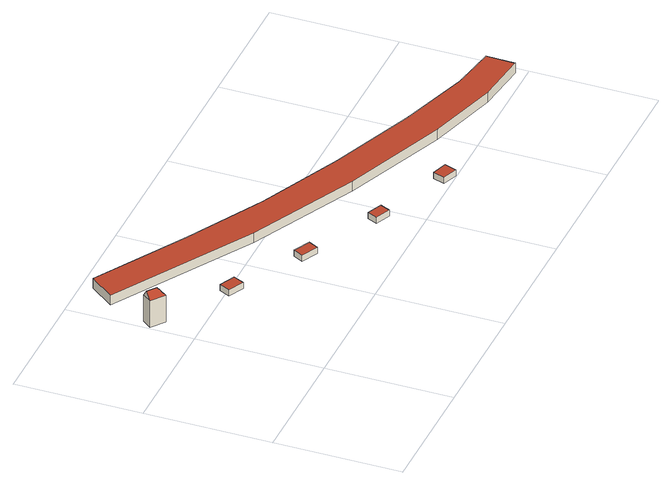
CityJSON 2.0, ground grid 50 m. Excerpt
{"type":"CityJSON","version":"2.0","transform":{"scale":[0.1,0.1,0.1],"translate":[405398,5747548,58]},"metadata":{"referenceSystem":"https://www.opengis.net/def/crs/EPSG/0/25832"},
"CityObjects":{
"building1":{"type":"Building","attributes":{"Gemeindeschluessel":"05515000","Geometrietyp2DReferenz":"3000","function":"31001_3070","roofType":"5000","measuredHeight":14.51},"geometry":[{"type":"Solid","lod":"2","boundaries":[[[[0,1,2,3]],[[4,5,1,0]],[[6,7,5,4]],[[3,2,7,6]],[[6,4,8]],[[8,4,0,9]],[[0,3,9]],[[9,3,6,8]],[[1,5,7,2]]]],"semantics":{"surfaces":[{"type":"WallSurface"},{"type":"RoofSurface"},{"type":"GroundSurface"}],"values":[[0,0,0,0,1,1,0,1,2]]}}]},
"building2":{"type":"Building","attributes":{"Gemeindeschluessel":"05515000","Geometrietyp2DReferenz":"3000","function":"31001_3070","roofType":"1000","measuredHeight":2.54},"geometry":[{"type":"Solid","lod":"2","boundaries":[[[[10,11,12,13]],[[14,15,11,10]],[[16,17,15,14]],[[13,12,17,16]],[[14,10,13,16]],[[11,15,17,12]]]],"semantics":{"surfaces":[{"type":"WallSurface"},{"type":"RoofSurface"},{"type":"GroundSurface"}],"values":[[0,0,0,0,1,2]]}}]},
"building3":{"type":"Building","attributes":{"Gemeindeschluessel":"05515000","Geometrietyp2DReferenz":"3000","function":"31001_3070","roofType":"1000","measuredHeight":2.62},"geometry":[{"type":"Solid","lod":"2","boundaries":[[[[18,19,20,21]],[[22,23,19,18]],[[24,25,23,22]],[[21,20,25,24]],[[22,18,21,24]],[[19,23,25,20]]]],"semantics":{"surfaces":[{"type":"WallSurface"},{"type":"RoofSurface"},{"type":"GroundSurface"}],"values":[[0,0,0,0,1,2]]}}]},
"building4":{"type":"Building","attributes":{"Gemeindeschluessel":"05515000","Geometrietyp2DReferenz":"3000","function":"31001_3070","roofType":"1000","measuredHeight":2.59},"geometry":[{"type":"Solid","lod":"2","boundaries":[[[[26,27,28,29]],[[30,31,27,26]],[[32,33,31,30]],[[29,28,33,32]],[[30,26,29,32]],[[27,31,33,28]]]],"semantics":{"surfaces":[{"type":"WallSurface"},{"type":"RoofSurface"},{"type":"GroundSurface"}],"values":[[0,0,0,0,1,2]]}}]},
"building5":{"type":"Building","attributes":{"Gemeindeschluessel":"05515000","Geometrietyp2DReferenz":"3000","function":"31001_3070","roofType":"1000","measuredHeight":4.23},"geometry":[{"type":"Solid","lod":"2","boundaries":[[[[34,35,36,37]],[[38,39,35,34]],[[40,41,39,38]],[[42,43,41,40]],[[44,45,43,42]],[[46,47,45,44]],[[48,49,47,46]],[[50,51,49,48]],[[52,53,51,50]],[[54,55,53,52]],[[56,57,55,54]],[[58,59,57,56]],[[37,36,59,58]],[[56,54,52,50,48,46,44,42,40,38,34,37,58]],[[35,39,41,43,45,47,49,51,53,55,57,59,36]]]],"semantics":{"surfaces":[{"type":"WallSurface"},{"type":"RoofSurface"},{"type":"GroundSurface"}],"values":[[0,0,0,0,0,0,0,0,0,0,0,0,0,1,2]]}}]},
"building6":{"type":"Building","attributes":{"Gemeindeschluessel":"05515000","Geometrietyp2DReferenz":"3000","function":"31001_3070","roofType":"1000","measuredHeight":2.61},"geometry":[{"type":"Solid","lod":"2","boundaries":[[[[60,61,62,63]],[[64,65,61,60]],[[66,67,65,64]],[[63,62,67,66]],[[64,60,63,66]],[[61,65,67,62]]]],"semantics":{"surfaces":[{"type":"WallSurface"},{"type":"RoofSurface"},{"type":"GroundSurface"}],"values":[[0,0,0,0,1,2]]}}]}
},
"vertices":[
[36,712,120],[36,712,5],[8,675,5],[8,675,120],[90,671,120],[90,671,5],[62,635,120],[62,635,5],[58,667,150],[22,694,150],
[296,485,31],[296,485,5],[359,454,5],[359,454,31],[317,527,31],[317,527,5],[379,497,31],[379,497,5],
[616,360,29],[616,360,3],[597,321,3],[597,321,29],[683,327,29],[683,327,3],[663,287,29],[663,287,3],
[933,200,29],[933,200,3],[916,160,3],[916,160,29],[993,174,29],[993,174,3],[975,134,29],[975,134,3],
[1482,149,48],[1482,149,6],[1766,66,6],[1766,66,48],[1068,312,48],[1068,312,6],[639,523,48],[639,523,6],[85,857,48],[85,857,6],[162,956,48],[162,956,6],[526,737,48],[526,737,6],[839,565,48],[839,565,6],[1170,413,48],[1170,413,6],[1516,276,48],[1516,276,6],[1797,186,48],[1797,186,6],[1976,156,48],[1976,156,6],[1972,42,48],[1972,42,6],
[1234,25,31],[1234,25,5],[1295,3,5],[1295,3,31],[1251,73,31],[1251,73,5],[1312,52,31],[1312,52,5]
]}
